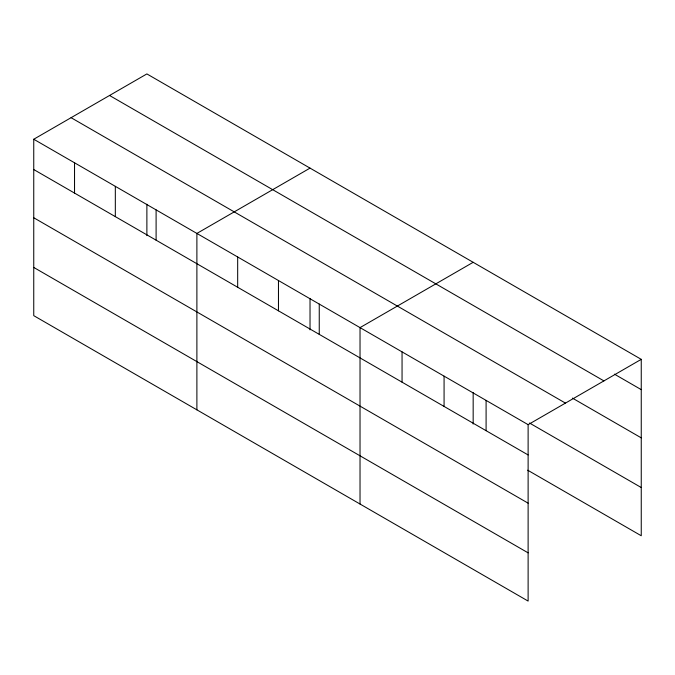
<?xml version="1.0" encoding="UTF-8"?>
<svg xmlns="http://www.w3.org/2000/svg" width="675" height="675" viewBox="0 0 675 675"><rect width="100%" height="100%" fill="white"/><g stroke="black" fill="none" stroke-linecap="round" stroke-linejoin="round"><path stroke-width="1.01" d="M33.75 139.244L528.12 424.659L528.12 601.079L33.75 315.655L33.75 139.244L146.88 73.921L641.25 359.345L641.25 535.756L527.707 470.205M310.027 168.117L196.889 233.432L196.889 409.843M473.167 262.305L360.028 327.62L360.028 504.031M528.12 424.659L641.25 359.345M614.427 374.152L641.25 389.635M109.553 95.479L603.914 380.902M572.408 398.107L641.25 437.856M71.086 117.686L565.447 403.11M529.495 423.014L641.25 487.536M33.75 169.535L528.12 454.95M33.75 217.755L528.12 503.17M33.75 267.435L528.12 552.85M486.093 400.402L486.093 430.692M473.167 392.588L473.167 424.035M444.074 376.144L444.074 406.434M402.055 351.877L402.055 382.168M319.25 304.071L319.25 334.361M310.027 298.401L310.027 329.847M278.463 280.522L278.463 310.812M237.676 256.981L237.676 287.272M156.102 209.883L156.102 240.173M146.88 204.213L146.88 235.659M115.324 186.334L115.324 216.624M74.537 162.793L74.537 193.075"/></g></svg>
